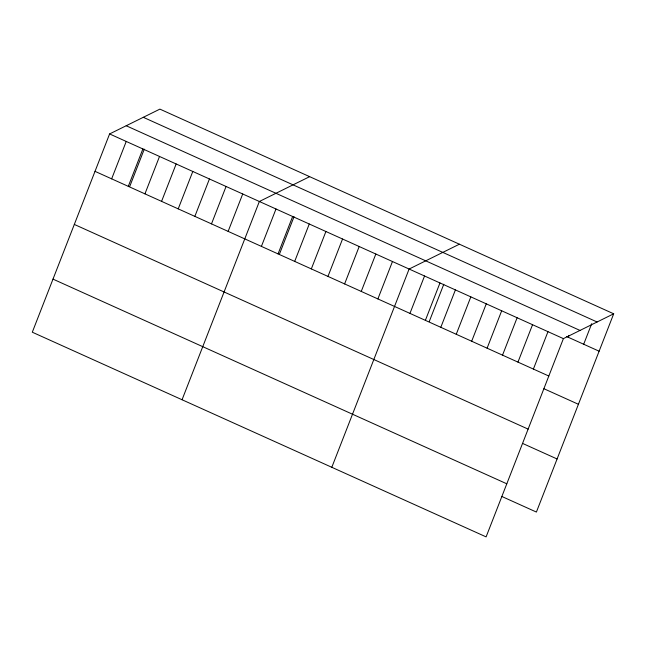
<?xml version="1.0" encoding="UTF-8"?>
<svg xmlns="http://www.w3.org/2000/svg" width="646" height="646" viewBox="0 0 646 646"><rect width="100%" height="100%" fill="white"/><g stroke="black" fill="none" stroke-linecap="round" stroke-linejoin="round"><path stroke-width="0.97" d="M109.602 133.94L32.3 332.205L486.107 536.883L563.401 338.625L613.7 313.795L159.893 109.117L109.602 133.94L563.401 338.625M111.653 178.845L126.236 141.442M128.296 186.355L142.879 148.951M129.789 186.331L144.276 149.169M144.938 193.857L159.522 156.453M161.573 201.366L176.156 163.963M178.215 208.868L192.799 171.465M194.85 216.378L209.433 178.974M211.492 223.879L226.076 186.476M228.135 231.381L242.718 193.978M182.059 399.745L259.353 201.487L309.652 176.657M261.412 246.392L275.995 208.989M278.055 253.902L292.63 216.499M279.548 253.878L294.035 216.717M294.689 261.404L309.272 224M311.332 268.906L325.915 231.502M327.966 276.415L342.55 239.012M344.609 283.917L359.192 246.514M361.251 291.427L375.835 254.023M377.886 298.928L392.469 261.525M331.81 467.292L409.112 269.035L459.403 244.204M409.96 313.391L424.543 275.987M425.383 320.351L439.966 282.948M429.299 321.425L443.786 284.264M440.814 327.312L455.398 289.909M456.246 334.273L470.829 296.869M471.677 341.233L486.26 303.83M487.1 348.194L501.684 310.783M502.531 355.147L517.115 317.743M517.963 362.107L532.546 324.704M533.394 369.068L547.978 331.664M568.262 337.285L568.989 335.411M583.685 344.245L591.712 323.67M613.7 313.795L536.398 512.06L501.91 496.508M143.299 117.306L597.106 321.991M126.196 125.744L580.003 330.429M566.445 336.461L599.117 351.198M95.019 171.343L548.817 376.029M543.932 388.731L578.42 404.283M74.322 224.428L528.121 429.114M522.606 443.422L557.094 458.975M52.996 279.12L506.803 483.806"/></g></svg>
